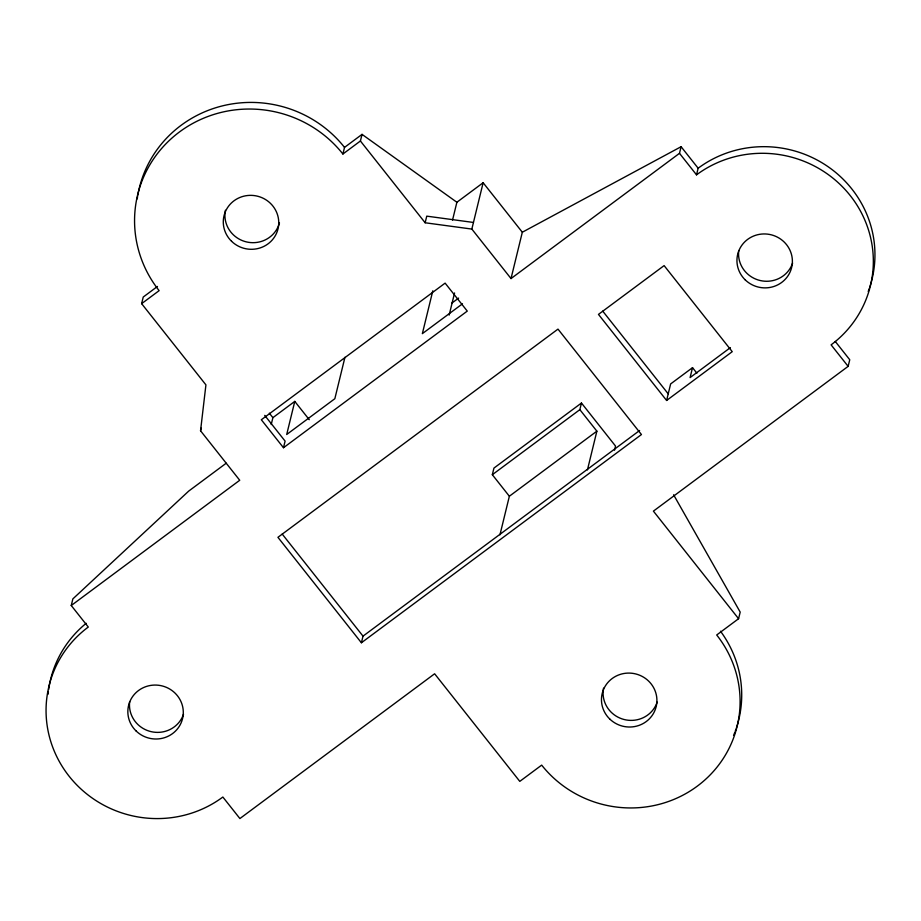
<?xml version="1.0" encoding="UTF-8"?>
<svg xmlns="http://www.w3.org/2000/svg" width="921" height="921" viewBox="0 0 921 921"><rect width="100%" height="100%" fill="white"/><g stroke="black" fill="none" stroke-linecap="round" stroke-linejoin="round"><path stroke-width="1.38" d="M673.596 494.784L740.196 612.097L738.584 618.716L716.699 634.983A111.107 107.711 13.7 0 1 697.324 786.131A111.107 107.711 13.7 0 1 541.675 765.121L519.789 781.376L434.62 673.781L239.897 818.55L222.859 797.033A109.714 106.364 13.7 0 1 69.156 776.288A109.714 106.364 13.7 0 1 88.289 627.04L71.251 605.511L239.725 480.267L200.548 430.775L205.924 384.874L141.627 303.654L143.239 297.034L157.456 286.466M71.251 605.511L72.863 598.892L188.713 491.089L226.209 463.217M200.548 430.775L201.192 428.127M271.223 424.512L272.892 417.662L294.778 401.395L309.26 419.688M141.627 303.654L159.126 290.645A116.656 113.087 13.7 0 1 179.48 131.945A116.656 113.087 13.7 0 1 342.911 154.014L344.523 147.395L362.034 134.374L456.885 202.252L452.545 220.061M283.484 447.733L467.269 311.102L445.119 283.127L261.334 419.757L283.484 447.733L285.096 441.113L264.718 415.383M294.778 401.395L286.707 434.493L334.841 398.712L344.949 357.267M342.911 154.014L360.41 140.994L362.034 134.374M738.584 618.716L653.403 511.132L848.137 366.362L831.099 344.845A109.714 106.364 13.7 0 0 850.233 195.586A109.714 106.364 13.7 0 0 696.529 174.84L698.141 168.221L681.103 146.704L679.491 153.323L511.017 278.568L471.84 229.076L425.145 222.767L426.757 216.147L473.452 222.456M432.801 290.817L422.359 333.644L462.469 303.826M361.4 642.766L641.453 434.551L557.988 329.108L277.935 537.323L361.4 642.766L363.012 636.146L639.611 430.51M449.16 315.074L454.56 292.959M471.84 229.076L483.134 182.738L522.322 232.23L511.017 278.568M499.953 534.813L509.359 496.235L492.332 474.706L493.944 468.087L581.462 403.03L615.527 446.063L614.514 450.196M492.332 474.706L579.85 409.649L581.462 403.03M587.437 469.917L596.877 431.166L579.85 409.649M666.608 400.474L732.241 351.672L664.11 265.605L598.466 314.395L666.608 400.474L670.638 383.93L692.523 367.663L696.886 373.178M692.523 367.663L690.094 377.587L730.399 347.62M848.137 366.362L849.749 359.743L835.266 341.449M456.885 202.252L483.134 182.738M451.704 303.228L458.612 298.093M509.359 496.235L596.877 431.166M522.322 232.23L681.103 146.704M679.491 153.323L696.529 174.84M602.737 311.137L668.22 393.854M360.41 140.994L425.145 222.767M269.358 413.184L272.892 417.662M282.206 534.065L363.012 636.146M48.111 694.204A109.714 106.364 13.7 0 1 48.364 691.89M48.652 689.587A109.714 106.364 13.7 0 1 86.194 623.298M183.509 714.27A27.78 26.928 13.7 0 1 151.079 731.642A27.78 26.928 13.7 0 1 129.677 701.698M657.168 702.136A27.78 26.928 13.7 0 1 623.966 719.474A27.78 26.928 13.7 0 1 603.531 688.137M279.466 222.882A27.78 26.928 13.7 0 1 246.529 241.935A27.78 26.928 13.7 0 1 225.403 210.253M792.601 263.153A27.78 26.928 13.7 0 1 760.17 280.525A27.78 26.928 13.7 0 1 738.757 250.581M137.229 198.89A116.656 113.087 13.7 0 1 137.597 196.449M137.805 195.229A116.656 113.087 13.7 0 1 224.16 105.466A116.656 113.087 13.7 0 1 344.523 147.395M720.498 631.219A111.107 107.711 13.7 0 1 736.455 727.74M736.075 728.856A111.107 107.711 13.7 0 1 735.292 731.067M734.877 732.172A111.107 107.711 13.7 0 1 733.565 735.442M698.141 168.221A109.714 106.364 13.7 0 1 828.106 166.724A109.714 106.364 13.7 0 1 869.758 287.099M869.389 288.204A109.714 106.364 13.7 0 1 868.204 291.473M609.84 719.105A27.78 26.928 13.7 0 0 656.063 707.063A27.78 26.928 13.7 0 0 621.663 673.988A27.78 26.928 13.7 0 0 609.84 719.105M136.101 730.975A27.78 26.928 13.7 0 0 182.404 719.209A27.78 26.928 13.7 0 0 148.212 685.926A27.78 26.928 13.7 0 0 136.101 730.975M231.551 241.267A27.78 26.928 13.7 0 0 277.854 229.502A27.78 26.928 13.7 0 0 243.651 196.219A27.78 26.928 13.7 0 0 231.551 241.267M745.193 279.846A27.78 26.928 13.7 0 0 791.496 268.092A27.78 26.928 13.7 0 0 757.304 234.809A27.78 26.928 13.7 0 0 745.193 279.846"/></g></svg>
